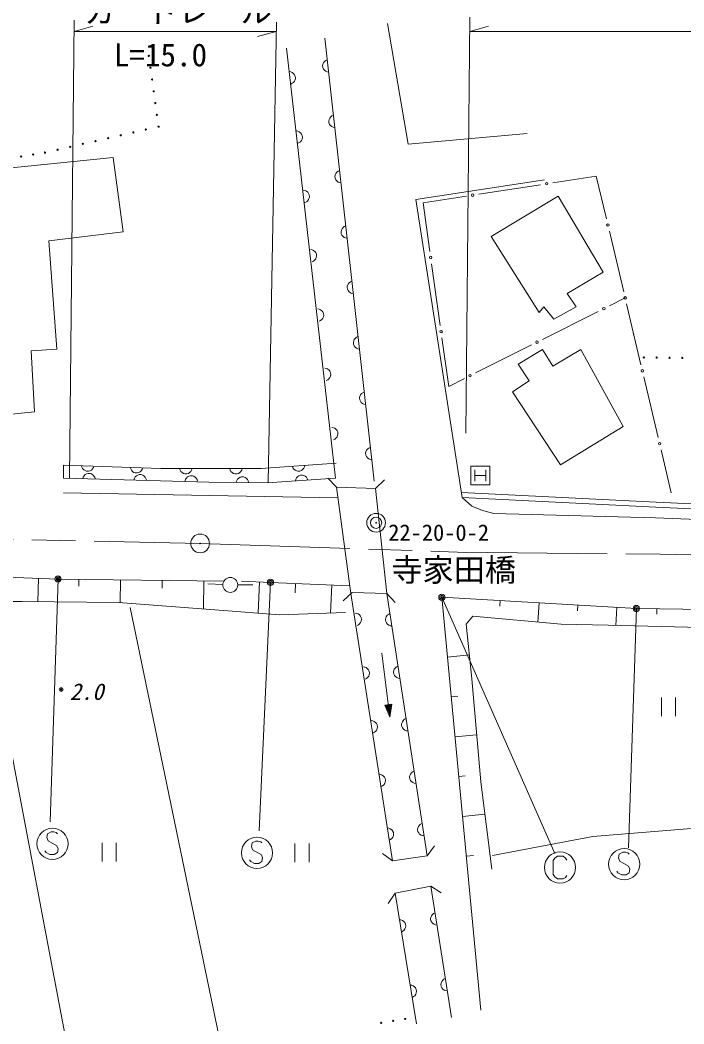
# Model space of a CAD drawing. Units: millimetres, scale not verified. Extents: x 40000 to 680000, y 20000 to 380000.
# Drawn here: x 257806 to 311031, y 259380 to 339788 of the extents above; entities that cross this region are included whole.
import ezdxf
from ezdxf.enums import TextEntityAlignment as Align

# ---------------------------------------------------------------- set-up
doc = ezdxf.new("R2010")
doc.units = ezdxf.units.MM
doc.header["$LTSCALE"] = 1000
doc.linetypes.add('CHAIN', pattern=[18.5, 12, -1.5, 3.5, -1.5])
for name, color, linetype, lineweight in [('M-BGD', 7, 'Continuous', 13), ('M-BGD-EXST', 7, 'Continuous', 13), ('M-BMK', 2, 'CHAIN', 13), ('M-BMK-SRVR', 3, 'Continuous', 13), ('M-STR-HTXT', 7, 'Continuous', 13), ('M-STR-STR1', 1, 'Continuous', 13), ('M-STR-STRC', 7, 'Continuous', 13)]:
    doc.layers.add(name, color=color, linetype=linetype, lineweight=lineweight)
doc.styles.add('ＭＳ ゴシック', font='')
doc.styles.get('ＭＳ ゴシック').set_extended_font_data('MS Gothic')

msp = doc.modelspace()

# ---------------------------------------------------------------- linework, layer by layer
at = {"layer": 'M-BGD'}
for p, q in [((287275, 339522), (288924, 329843)), ((286185, 302846), (282243, 338327)), ((283086, 303100), (279165, 337539)), ((282090, 336266), (282063, 336143)), ((282063, 336143), (282081, 335984)), ((282138, 336372), (282090, 336266)), ((282227, 336483), (282138, 336372)), ((282319, 336553), (282227, 336483)), ((282434, 336606), (282319, 336553)), ((279514, 335635), (279390, 335661)), ((279621, 335588), (279514, 335635)), ((279732, 335500), (279621, 335588)), ((279803, 335408), (279732, 335500)), ((279857, 335294), (279803, 335408)), ((282081, 335984), (282134, 335869)), ((282134, 335869), (282204, 335776)), ((282204, 335776), (282315, 335688)), ((282315, 335688), (282421, 335639)), ((282421, 335639), (282545, 335613)), ((279509, 334668), (279624, 334722)), ((279624, 334722), (279716, 334793)), ((279716, 334793), (279803, 334905)), ((279803, 334905), (279851, 335011)), ((279851, 335011), (279876, 335135)), ((279876, 335135), (279857, 335294)), ((282812, 332118), (282719, 332048)), ((282927, 332171), (282812, 332118)), ((282582, 331831), (282556, 331707)), ((282556, 331707), (282574, 331548)), ((282574, 331548), (282627, 331434)), ((282631, 331937), (282582, 331831)), ((282627, 331434), (282697, 331341)), ((282719, 332048), (282631, 331937)), ((282697, 331341), (282808, 331253)), ((280083, 330886), (279959, 330911)), ((280190, 330838), (280083, 330886)), ((280301, 330751), (280190, 330838)), ((280372, 330659), (280301, 330751)), ((280426, 330544), (280372, 330659)), ((280445, 330385), (280426, 330544)), ((282808, 331253), (282914, 331204)), ((282914, 331204), (283037, 331177)), ((288924, 329843), (298460, 330703)), ((280078, 329918), (280193, 329972)), ((280193, 329972), (280285, 330044)), ((280285, 330044), (280372, 330155)), ((280372, 330155), (280420, 330261)), ((280420, 330261), (280445, 330385)), ((251015, 327345), (265283, 328779)), ((265283, 328779), (266072, 322828)), ((283075, 327396), (283049, 327272)), ((283049, 327272), (283066, 327113)), ((283124, 327502), (283075, 327396)), ((283212, 327612), (283124, 327502)), ((283305, 327683), (283212, 327612)), ((283420, 327736), (283305, 327683)), ((304006, 327297), (300519, 326757)), ((304820, 323860), (304006, 327297)), ((283066, 327113), (283119, 326998)), ((283119, 326998), (283190, 326906)), ((283190, 326906), (283301, 326817)), ((283301, 326817), (283407, 326769)), ((283407, 326769), (283530, 326742)), ((299858, 327000), (289533, 325422)), ((299531, 326604), (294590, 325839)), ((280652, 326136), (280528, 326162)), ((280758, 326088), (280652, 326136)), ((280870, 326001), (280758, 326088)), ((280941, 325909), (280870, 326001)), ((280995, 325794), (280941, 325909)), ((281014, 325636), (280995, 325794)), ((293602, 325686), (290115, 325146)), ((295582, 322457), (300959, 325684)), ((300959, 325684), (304544, 319589)), ((280647, 325169), (280761, 325223)), ((280761, 325223), (280853, 325294)), ((280853, 325294), (280941, 325405)), ((280941, 325405), (280989, 325512)), ((280989, 325512), (281014, 325636)), ((289533, 325422), (293262, 301546)), ((290115, 325146), (290659, 321263)), ((283798, 323248), (283705, 323177)), ((283913, 323301), (283798, 323248)), ((266072, 322828), (260121, 322111)), ((283568, 322961), (283542, 322837)), ((283542, 322837), (283559, 322678)), ((283559, 322678), (283612, 322563)), ((283617, 323067), (283568, 322961)), ((283612, 322563), (283683, 322471)), ((283705, 323177), (283617, 323067)), ((283683, 322471), (283793, 322382)), ((295582, 322457), (299435, 316363)), ((306202, 318021), (305050, 322886)), ((260121, 322111), (260766, 313435)), ((283793, 322382), (283899, 322334)), ((283899, 322334), (284023, 322307)), ((281221, 321386), (281097, 321412)), ((281327, 321339), (281221, 321386)), ((281438, 321251), (281327, 321339)), ((281510, 321159), (281438, 321251)), ((281564, 321045), (281510, 321159)), ((281557, 320762), (281583, 320886)), ((281583, 320886), (281564, 321045)), ((281216, 320419), (281330, 320473)), ((281330, 320473), (281422, 320544)), ((281422, 320544), (281510, 320656)), ((281510, 320656), (281557, 320762)), ((290798, 320272), (291492, 315321)), ((304544, 319589), (301676, 317886)), ((284061, 318526), (284034, 318402)), ((284109, 318632), (284061, 318526)), ((284198, 318742), (284109, 318632)), ((284291, 318813), (284198, 318742)), ((284405, 318866), (284291, 318813)), ((284034, 318402), (284052, 318243)), ((284052, 318243), (284105, 318128)), ((284105, 318128), (284176, 318035)), ((284176, 318035), (284286, 317947)), ((284286, 317947), (284392, 317898)), ((284392, 317898), (284516, 317872)), ((301676, 317886), (302393, 316811)), ((299794, 316811), (299435, 316363)), ((300601, 315825), (299794, 316811)), ((302393, 316811), (300601, 315825)), ((305058, 316903), (306318, 317534)), ((307585, 312182), (306433, 317048)), ((281790, 316637), (281666, 316662)), ((281896, 316589), (281790, 316637)), ((282007, 316502), (281896, 316589)), ((282079, 316410), (282007, 316502)), ((282078, 315906), (282126, 316012)), ((282133, 316295), (282079, 316410)), ((282126, 316012), (282152, 316136)), ((282152, 316136), (282133, 316295)), ((299694, 314215), (304164, 316455)), ((281785, 315669), (281899, 315723)), ((281899, 315723), (281991, 315795)), ((281991, 315795), (282078, 315906)), ((284898, 314431), (284783, 314378)), ((284554, 314090), (284527, 313967)), ((284527, 313967), (284545, 313808)), ((284545, 313808), (284598, 313693)), ((284602, 314196), (284554, 314090)), ((284598, 313693), (284669, 313600)), ((284691, 314307), (284602, 314196)), ((284669, 313600), (284779, 313512)), ((284783, 314378), (284691, 314307)), ((291631, 314331), (292176, 310448)), ((294330, 311527), (298800, 313767)), ((260766, 313435), (258687, 313292)), ((258687, 313292), (258973, 308416)), ((284779, 313512), (284885, 313463)), ((284885, 313463), (285009, 313437)), ((297733, 312240), (299704, 313405)), ((299704, 313405), (300511, 312061)), ((300511, 312061), (302752, 313405)), ((302752, 313405), (306157, 307221)), ((298629, 310896), (297733, 312240)), ((282358, 311887), (282234, 311913)), ((282465, 311840), (282358, 311887)), ((282576, 311752), (282465, 311840)), ((282647, 311660), (282576, 311752)), ((282701, 311546), (282647, 311660)), ((282647, 311156), (282695, 311263)), ((282695, 311263), (282720, 311387)), ((282720, 311387), (282701, 311546)), ((308967, 306344), (307815, 311209)), ((282353, 310920), (282468, 310974)), ((282468, 310974), (282560, 311045)), ((282560, 311045), (282647, 311156)), ((292176, 310448), (293436, 311079)), ((297284, 309999), (298629, 310896)), ((285046, 309655), (285020, 309532)), ((285095, 309761), (285046, 309655)), ((285183, 309872), (285095, 309761)), ((285276, 309942), (285183, 309872)), ((285391, 309995), (285276, 309942)), ((297284, 309999), (301138, 304174)), ((285020, 309532), (285038, 309373)), ((285038, 309373), (285091, 309258)), ((285091, 309258), (285161, 309165)), ((285161, 309165), (285272, 309077)), ((285272, 309077), (285378, 309028)), ((285378, 309028), (285501, 309002)), ((258973, 308416), (252449, 307771)), ((282927, 307138), (282803, 307163)), ((306157, 307221), (301138, 304174)), ((283034, 307090), (282927, 307138)), ((283145, 307003), (283034, 307090)), ((283129, 306296), (283216, 306407)), ((283216, 306910), (283145, 307003)), ((283270, 306796), (283216, 306910)), ((283216, 306407), (283264, 306513)), ((283264, 306513), (283289, 306637)), ((283289, 306637), (283270, 306796)), ((282922, 306170), (283036, 306224)), ((283036, 306224), (283129, 306296)), ((285884, 305560), (285769, 305507)), ((285539, 305220), (285513, 305096)), ((285513, 305096), (285530, 304937)), ((285530, 304937), (285583, 304823)), ((285588, 305326), (285539, 305220)), ((285583, 304823), (285654, 304730)), ((285676, 305437), (285588, 305326)), ((285769, 305507), (285676, 305437)), ((310011, 301933), (309197, 305371)), ((261279, 303100), (261279, 304148)), ((261279, 304148), (269094, 303862)), ((262733, 304095), (262768, 303974)), ((262768, 303974), (262825, 303871)), ((263688, 303940), (263732, 304058)), ((266640, 303952), (266676, 303830)), ((277124, 303862), (283147, 304292)), ((279637, 304041), (279685, 303924)), ((280550, 303886), (280603, 303990)), ((280603, 303990), (280634, 304112)), ((285654, 304730), (285765, 304641)), ((285765, 304641), (285871, 304593)), ((285871, 304593), (285994, 304566)), ((262825, 303871), (262921, 303768)), ((262872, 303184), (262830, 303065)), ((262934, 303283), (262872, 303184)), ((262921, 303768), (263019, 303704)), ((263037, 303381), (262934, 303283)), ((263019, 303704), (263137, 303660)), ((263138, 303439), (263037, 303381)), ((263137, 303660), (263297, 303654)), ((263259, 303476), (263138, 303439)), ((263419, 303472), (263259, 303476)), ((263297, 303654), (263418, 303690)), ((263418, 303690), (263521, 303746)), ((263538, 303430), (263419, 303472)), ((263521, 303746), (263624, 303842)), ((263637, 303367), (263538, 303430)), ((263624, 303842), (263688, 303940)), ((263734, 303265), (263637, 303367)), ((263792, 303164), (263734, 303265)), ((263829, 303043), (263792, 303164)), ((266676, 303830), (266732, 303728)), ((266732, 303728), (266829, 303624)), ((266829, 303624), (266926, 303561)), ((266926, 303561), (267045, 303516)), ((267036, 303192), (266974, 303094)), ((267138, 303290), (267036, 303192)), ((267045, 303516), (267205, 303511)), ((267240, 303348), (267138, 303290)), ((267205, 303511), (267326, 303546)), ((267360, 303385), (267240, 303348)), ((267326, 303546), (267428, 303602)), ((267520, 303382), (267360, 303385)), ((267428, 303602), (267532, 303699)), ((267639, 303339), (267520, 303382)), ((267532, 303699), (267595, 303796)), ((267595, 303796), (267640, 303915)), ((267738, 303277), (267639, 303339)), ((267836, 303175), (267738, 303277)), ((267894, 303073), (267836, 303175)), ((269094, 303862), (277124, 303862)), ((270602, 303862), (270642, 303742)), ((270642, 303742), (270702, 303642)), ((270702, 303642), (270802, 303542)), ((270802, 303542), (270902, 303482)), ((270902, 303482), (271022, 303442)), ((271022, 303442), (271182, 303442)), ((271240, 303199), (271138, 303101)), ((271182, 303442), (271302, 303482)), ((271341, 303257), (271240, 303199)), ((271302, 303482), (271402, 303542)), ((271462, 303294), (271341, 303257)), ((271402, 303542), (271502, 303642)), ((271622, 303291), (271462, 303294)), ((271502, 303642), (271562, 303742)), ((271562, 303742), (271602, 303862)), ((271741, 303248), (271622, 303291)), ((271840, 303186), (271741, 303248)), ((271938, 303084), (271840, 303186)), ((274617, 303862), (274657, 303742)), ((274657, 303742), (274717, 303642)), ((274717, 303642), (274817, 303542)), ((274817, 303542), (274917, 303482)), ((274917, 303482), (275037, 303442)), ((275037, 303442), (275197, 303442)), ((275197, 303442), (275317, 303482)), ((275317, 303482), (275417, 303542)), ((275443, 303166), (275342, 303108)), ((275417, 303542), (275517, 303642)), ((275564, 303204), (275443, 303166)), ((275517, 303642), (275577, 303742)), ((275724, 303200), (275564, 303204)), ((275577, 303742), (275617, 303862)), ((275843, 303157), (275724, 303200)), ((275941, 303095), (275843, 303157)), ((279685, 303924), (279752, 303829)), ((279752, 303829), (279859, 303736)), ((279859, 303736), (279963, 303683)), ((279963, 303683), (280086, 303652)), ((280065, 303217), (279972, 303111)), ((280161, 303284), (280065, 303217)), ((280086, 303652), (280245, 303663)), ((280278, 303332), (280161, 303284)), ((280245, 303663), (280362, 303712)), ((280437, 303342), (280278, 303332)), ((280362, 303712), (280458, 303779)), ((280560, 303311), (280437, 303342)), ((280458, 303779), (280550, 303886)), ((280664, 303257), (280560, 303311)), ((280770, 303164), (280664, 303257)), ((280837, 303069), (280770, 303164)), ((261279, 303100), (272945, 302778)), ((266974, 303094), (266931, 302974)), ((267931, 302952), (267894, 303073)), ((271076, 303003), (271033, 302884)), ((271138, 303101), (271076, 303003)), ((271995, 302982), (271938, 303084)), ((272033, 302862), (271995, 302982)), ((272945, 302778), (277626, 302732)), ((275177, 302912), (275135, 302793)), ((275239, 303011), (275177, 302912)), ((275342, 303108), (275239, 303011)), ((276039, 302993), (275941, 303095)), ((276097, 302892), (276039, 302993)), ((276134, 302771), (276097, 302892)), ((277626, 302732), (283086, 303100)), ((279919, 303007), (279887, 302885)), ((279972, 303111), (279919, 303007)), ((280885, 302952), (280837, 303069)), ((293199, 301950), (308795, 301168)), ((293262, 301546), (308775, 300768)), ((308775, 300768), (317290, 300362)), ((308795, 301168), (317301, 300762)), ((254596, 295235), (260855, 295018)), ((259290, 295073), (259225, 293191)), ((260855, 295018), (274209, 294839)), ((262525, 294996), (262517, 294446)), ((265863, 294951), (265839, 293125)), ((269202, 294906), (269193, 294294)), ((272540, 294862), (272510, 292606)), ((274065, 294576), (272866, 294639)), ((275264, 294544), (276464, 294544)), ((275554, 294839), (277884, 294749)), ((277003, 294779), (276899, 292276)), ((277884, 294749), (284247, 294481)), ((279900, 294660), (279870, 293919)), ((282798, 294540), (282706, 292290)), ((284332, 293854), (287653, 272433)), ((287205, 293853), (290432, 272833)), ((294757, 260482), (291620, 293554)), ((291620, 293554), (307215, 292657)), ((254867, 292964), (261813, 256330)), ((255030, 293226), (257987, 293226)), ((257987, 293226), (265695, 293136)), ((265695, 293136), (273761, 292509)), ((266631, 292740), (273913, 257674)), ((296299, 293285), (296274, 292853)), ((299418, 293105), (299329, 291569)), ((302537, 292926), (302510, 292460)), ((305656, 292747), (305572, 291299)), ((273761, 292509), (278601, 292150)), ((278601, 292150), (283889, 292330)), ((284800, 292265), (284675, 292286)), ((284907, 292220), (284800, 292265)), ((285021, 292136), (284907, 292220)), ((285095, 292046), (285021, 292136)), ((285153, 291933), (285095, 292046)), ((285176, 291775), (285153, 291933)), ((287122, 291891), (287100, 291767)), ((287166, 291999), (287122, 291891)), ((287249, 292113), (287166, 291999)), ((287339, 292188), (287249, 292113)), ((287452, 292245), (287339, 292188)), ((293576, 291403), (294114, 292031)), ((294114, 292031), (301194, 291403)), ((307215, 292657), (317103, 292532)), ((308863, 292636), (308858, 292211)), ((284823, 291297), (284936, 291355)), ((284936, 291355), (285026, 291429)), ((285026, 291429), (285110, 291543)), ((285110, 291543), (285155, 291650)), ((285155, 291650), (285176, 291775)), ((287100, 291767), (287125, 291608)), ((287125, 291608), (287182, 291496)), ((287182, 291496), (287257, 291406)), ((287257, 291406), (287371, 291322)), ((287371, 291322), (287479, 291278)), ((287479, 291278), (287603, 291257)), ((294024, 287012), (293576, 291403)), ((301194, 291403), (304958, 291314)), ((304958, 291314), (312397, 291134)), ((287447, 283964), (286808, 289076)), ((292075, 288766), (293828, 288933)), ((285445, 287963), (285320, 287984)), ((285553, 287918), (285445, 287963)), ((285666, 287834), (285553, 287918)), ((287895, 287909), (287811, 287795)), ((287985, 287984), (287895, 287909)), ((288097, 288041), (287985, 287984)), ((285581, 287053), (285671, 287127)), ((285741, 287744), (285666, 287834)), ((285671, 287127), (285755, 287241)), ((285798, 287631), (285741, 287744)), ((285755, 287241), (285800, 287348)), ((285822, 287473), (285798, 287631)), ((285800, 287348), (285822, 287473)), ((287767, 287687), (287746, 287563)), ((287746, 287563), (287770, 287404)), ((287811, 287795), (287767, 287687)), ((287770, 287404), (287828, 287292)), ((287828, 287292), (287902, 287202)), ((287902, 287202), (288016, 287118)), ((288016, 287118), (288124, 287074)), ((288124, 287074), (288249, 287053)), ((285469, 286995), (285581, 287053)), ((294741, 278766), (294024, 287012)), ((292377, 285575), (292904, 285625)), ((309221, 285528), (309221, 284028)), ((310361, 284028), (310361, 285528)), ((287045, 284922), (287601, 284991)), ((287447, 283964), (287045, 284922)), ((287129, 284892), (287526, 284942)), ((287412, 284242), (287129, 284892)), ((287214, 284862), (287452, 284892)), ((287392, 284401), (287214, 284862)), ((287298, 284833), (287377, 284843)), ((287362, 284639), (287298, 284833)), ((287377, 284843), (287362, 284639)), ((287452, 284892), (287392, 284401)), ((287526, 284942), (287412, 284242)), ((287601, 284991), (287447, 283964)), ((286090, 283661), (285966, 283682)), ((286198, 283616), (286090, 283661)), ((286312, 283532), (286198, 283616)), ((286386, 283442), (286312, 283532)), ((286443, 283329), (286386, 283442)), ((286401, 282939), (286445, 283047)), ((286467, 283171), (286443, 283329)), ((286445, 283047), (286467, 283171)), ((288412, 283483), (288391, 283359)), ((288391, 283359), (288415, 283200)), ((288456, 283591), (288412, 283483)), ((288415, 283200), (288473, 283088)), ((288540, 283705), (288456, 283591)), ((288473, 283088), (288548, 282998)), ((288630, 283780), (288540, 283705)), ((288742, 283837), (288630, 283780)), ((286114, 282693), (286227, 282751)), ((286227, 282751), (286317, 282825)), ((286317, 282825), (286401, 282939)), ((288548, 282998), (288662, 282914)), ((288662, 282914), (288769, 282870)), ((288769, 282870), (288894, 282849)), ((292680, 282383), (294412, 282547)), ((286735, 279359), (286611, 279380)), ((286843, 279314), (286735, 279359)), ((286957, 279230), (286843, 279314)), ((287031, 279140), (286957, 279230)), ((287089, 279027), (287031, 279140)), ((287112, 278869), (287089, 279027)), ((289058, 279279), (289036, 279155)), ((289036, 279155), (289061, 278996)), ((289102, 279387), (289058, 279279)), ((289186, 279501), (289102, 279387)), ((289275, 279576), (289186, 279501)), ((289388, 279633), (289275, 279576)), ((292983, 279191), (293495, 279240)), ((286759, 278392), (286872, 278449)), ((286872, 278449), (286962, 278523)), ((286962, 278523), (287046, 278637)), ((287046, 278637), (287090, 278745)), ((287090, 278745), (287112, 278869)), ((289061, 278996), (289118, 278884)), ((289118, 278884), (289193, 278794)), ((289193, 278794), (289307, 278710)), ((289307, 278710), (289415, 278666)), ((289415, 278666), (289540, 278645)), ((295637, 271776), (294741, 278766)), ((293285, 276000), (295074, 276170)), ((287381, 275057), (287256, 275078)), ((287489, 275012), (287381, 275057)), ((287602, 274928), (287489, 275012)), ((289703, 275075), (289682, 274950)), ((289747, 275183), (289703, 275075)), ((289831, 275297), (289747, 275183)), ((289921, 275372), (289831, 275297)), ((290033, 275429), (289921, 275372)), ((303736, 274391), (312609, 275108)), ((287517, 274147), (287607, 274221)), ((287676, 274838), (287602, 274928)), ((287607, 274221), (287691, 274335)), ((287734, 274725), (287676, 274838)), ((287691, 274335), (287736, 274443)), ((287758, 274567), (287734, 274725)), ((287736, 274443), (287758, 274567)), ((289682, 274950), (289706, 274792)), ((289706, 274792), (289764, 274680)), ((289764, 274680), (289838, 274590)), ((289838, 274590), (289952, 274506)), ((289952, 274506), (290060, 274462)), ((290060, 274462), (290185, 274441)), ((295670, 272867), (303736, 274391)), ((264380, 273892), (264380, 272392)), ((265520, 272392), (265520, 273892)), ((279838, 273829), (279838, 272329)), ((280978, 272329), (280978, 273829)), ((287405, 274090), (287517, 274147)), ((290432, 272833), (291031, 273634)), ((286852, 273032), (287653, 272433)), ((287653, 272433), (290432, 272833)), ((293588, 272808), (294156, 272862)), ((290739, 270426), (287871, 269852)), ((290739, 270426), (292388, 259886)), ((291571, 269871), (290739, 270426)), ((287871, 269852), (287316, 269020)), ((287871, 269852), (289592, 259384)), ((290745, 267930), (290724, 267805)), ((290724, 267805), (290749, 267647)), ((290789, 268038), (290745, 267930)), ((290872, 268152), (290789, 268038)), ((290962, 268227), (290872, 268152)), ((291074, 268285), (290962, 268227)), ((288345, 267709), (288220, 267729)), ((288454, 267666), (288345, 267709)), ((288568, 267583), (288454, 267666)), ((288644, 267494), (288568, 267583)), ((288583, 266876), (288666, 266991)), ((288703, 267382), (288644, 267494)), ((288666, 266991), (288709, 267099)), ((288729, 267224), (288703, 267382)), ((288709, 267099), (288729, 267224)), ((290749, 267647), (290807, 267534)), ((290807, 267534), (290882, 267445)), ((290882, 267445), (290996, 267362)), ((290996, 267362), (291104, 267318)), ((291104, 267318), (291229, 267297)), ((288382, 266742), (288494, 266801)), ((288494, 266801), (288583, 266876)), ((291786, 262957), (291697, 262882)), ((291899, 263015), (291786, 262957)), ((289205, 262474), (289081, 262494)), ((289314, 262431), (289205, 262474)), ((289429, 262349), (289314, 262431)), ((289504, 262260), (289429, 262349)), ((289563, 262148), (289504, 262260)), ((289589, 261990), (289563, 262148)), ((291570, 262660), (291549, 262535)), ((291549, 262535), (291573, 262377)), ((291613, 262768), (291570, 262660)), ((291573, 262377), (291631, 262265)), ((291697, 262882), (291613, 262768)), ((291631, 262265), (291706, 262175)), ((291706, 262175), (291820, 262092)), ((289243, 261508), (289355, 261567)), ((289355, 261567), (289444, 261642)), ((289444, 261642), (289526, 261757)), ((289526, 261757), (289569, 261865)), ((289569, 261865), (289589, 261990)), ((291820, 262092), (291928, 262048)), ((291928, 262048), (292053, 262027))]:
    msp.add_line(p, q, dxfattribs=at)
for centre, radius in [((268123, 336917), 50), ((268254, 335973), 50), ((268385, 335028), 50), ((268517, 334084), 50), ((268648, 333140), 50), ((268780, 332196), 50), ((268911, 331252), 50), ((265876, 330559), 50), ((266888, 330790), 50), ((267899, 331021), 50), ((261829, 329635), 50), ((262841, 329866), 50), ((263852, 330097), 50), ((264864, 330328), 50), ((257893, 328862), 50), ((258849, 329018), 50), ((259805, 329173), 50), ((260817, 329404), 50), ((300025, 326680), 100), ((294096, 325762), 100), ((304935, 323373), 100), ((290729, 320768), 100), ((306318, 317534), 100), ((304611, 316679), 100), ((291562, 314826), 100), ((299247, 313991), 100), ((307816, 312770), 50), ((308844, 312756), 50), ((309871, 312741), 50), ((310899, 312727), 50), ((293883, 311303), 100), ((307700, 311696), 100), ((309082, 305857), 100), ((274664, 294544), 600), ((261103, 286167), 150), ((261103, 286167), 90), ((261103, 286167), 30), ((288678, 259777), 50), ((286753, 259477), 50), ((287715, 259627), 50)]:
    msp.add_circle(centre, radius, dxfattribs=at)
at = {"layer": 'M-BGD-EXST'}
for p, q in [((293958, 302551), (293958, 304051)), ((293958, 304051), (295458, 304051)), ((295458, 304051), (295458, 302551)), ((294258, 303751), (294258, 302851)), ((294258, 303301), (295158, 303301)), ((295158, 303751), (295158, 302851)), ((295458, 302551), (293958, 302551)), ((260855, 295018), (260228, 275570)), ((277884, 294749), (276988, 274853)), ((291620, 293554), (300672, 273030)), ((307215, 292657), (306588, 273478)), ((260001, 274608), (259951, 274308)), ((259951, 274308), (260051, 274058)), ((260301, 274758), (260001, 274608)), ((260501, 274758), (260301, 274758)), ((260701, 274708), (260501, 274758)), ((260801, 274608), (260701, 274708)), ((260051, 274058), (260751, 273658)), ((260751, 273658), (260851, 273408)), ((260851, 273408), (260801, 273108)), ((276402, 273879), (276352, 273579)), ((276352, 273579), (276452, 273329)), ((276702, 274029), (276402, 273879)), ((276902, 274029), (276702, 274029)), ((277102, 273979), (276902, 274029)), ((277202, 273879), (277102, 273979)), ((259901, 273108), (259801, 273258)), ((260201, 272958), (259901, 273108)), ((260551, 272958), (260201, 272958)), ((260801, 273108), (260551, 272958)), ((276452, 273329), (277152, 272929)), ((277152, 272929), (277252, 272679)), ((277252, 272679), (277202, 272379)), ((300693, 272660), (300543, 272460)), ((300893, 272810), (300693, 272660)), ((301343, 272810), (300893, 272810)), ((301543, 272660), (301343, 272810)), ((301643, 272510), (301543, 272660)), ((305841, 272976), (305791, 272676)), ((305791, 272676), (305891, 272426)), ((306141, 273126), (305841, 272976)), ((306341, 273126), (306141, 273126)), ((306541, 273076), (306341, 273126)), ((306641, 272976), (306541, 273076)), ((276302, 272379), (276202, 272529)), ((276602, 272229), (276302, 272379)), ((276952, 272229), (276602, 272229)), ((277202, 272379), (276952, 272229)), ((300543, 272460), (300543, 271360)), ((305891, 272426), (306591, 272026)), ((306591, 272026), (306691, 271776)), ((300543, 271360), (300693, 271160)), ((300693, 271160), (300893, 271010)), ((300893, 271010), (301343, 271010)), ((301343, 271010), (301543, 271110)), ((301543, 271110), (301643, 271260)), ((305741, 271476), (305641, 271626)), ((306041, 271326), (305741, 271476)), ((306391, 271326), (306041, 271326)), ((306641, 271476), (306391, 271326)), ((306691, 271776), (306641, 271476))]:
    msp.add_line(p, q, dxfattribs=at)
for centre, radius in [((260855, 295018), 250), ((260855, 295018), 150), ((260855, 295018), 50), ((277884, 294749), 250), ((277884, 294749), 150), ((277884, 294749), 50), ((291620, 293554), 250), ((291620, 293554), 150), ((291620, 293554), 50), ((307215, 292657), 250), ((307215, 292657), 150), ((307215, 292657), 50), ((260401, 273808), 1250), ((276802, 273079), 1250), ((306241, 272176), 1250), ((301093, 271910), 1250)]:
    msp.add_circle(centre, radius, dxfattribs=at)
at = {"layer": 'M-BMK'}
for p, q in [((208262, 299176), (272242, 297871)), ((272242, 297871), (292881, 297170)), ((292881, 297170), (309114, 296997)), ((309114, 296997), (372315, 295925))]:
    msp.add_line(p, q, dxfattribs=at)
at = {"layer": 'M-BMK-SRVR'}
for centre, radius in [((286352, 299525), 750), ((286352, 299525), 450), ((286352, 299525), 30), ((272242, 297871), 750), ((272242, 297871), 30)]:
    msp.add_circle(centre, radius, dxfattribs=at)
at = {"layer": 'M-STR-HTXT'}
for p, q in [((262140, 339783), (261776, 303086)), ((277685, 302737), (278356, 339631)), ((293549, 306709), (293870, 340029)), ((262131, 338882), (263631, 339302)), ((262131, 338882), (278342, 338882)), ((278342, 338882), (276842, 338462)), ((293859, 338882), (295359, 339302)), ((293859, 338882), (362156, 338882))]:
    msp.add_line(p, q, dxfattribs=at)
at = {"layer": 'M-STR-STR1'}
for p, q in [((282485, 303095), (283172, 302368)), ((283172, 302368), (286309, 302278)), ((283172, 302368), (284332, 293854)), ((286309, 302278), (287036, 302965)), ((286309, 302278), (287205, 293853)), ((284427, 293943), (283697, 293259)), ((287205, 293853), (284427, 293943)), ((287889, 293124), (287205, 293853))]:
    msp.add_line(p, q, dxfattribs=at)
at = {"layer": 'M-STR-STRC'}
for p, q in [((261279, 301926), (283287, 301520)), ((293262, 301546), (294013, 300847)), ((294013, 300847), (294874, 300503)), ((294874, 300503), (295791, 300274)), ((295791, 300274), (308744, 299929)), ((308744, 299929), (327856, 299175))]:
    msp.add_line(p, q, dxfattribs=at)

# ---------------------------------------------------------------- texts
at = {"layer": 'M-BGD', "style": 'ＭＳ ゴシック', "oblique": 15}
msp.add_text('2.0', height=1320, dxfattribs=at).set_placement((261795, 284939), align=Align.BOTTOM_LEFT)
at = {"layer": 'M-BMK-SRVR', "style": 'ＭＳ ゴシック'}
msp.add_text('22-20-0-2', height=1320, dxfattribs=at).set_placement((287323, 297682), align=Align.BOTTOM_LEFT)
at = {"layer": 'M-STR-HTXT', "style": 'ＭＳ ゴシック'}
for s, p in [('ガードレール', (262987, 339032)), ('L=15.0', (265320, 335531))]:
    msp.add_text(s, height=1833, dxfattribs=at).set_placement(p, align=Align.BOTTOM_LEFT)
at = {"layer": 'M-STR-STR1', "style": 'ＭＳ ゴシック'}
msp.add_text('寺家田橋', height=1833, dxfattribs=at).set_placement((287570, 294281), align=Align.BOTTOM_LEFT)

doc.saveas('drawing.dxf')
